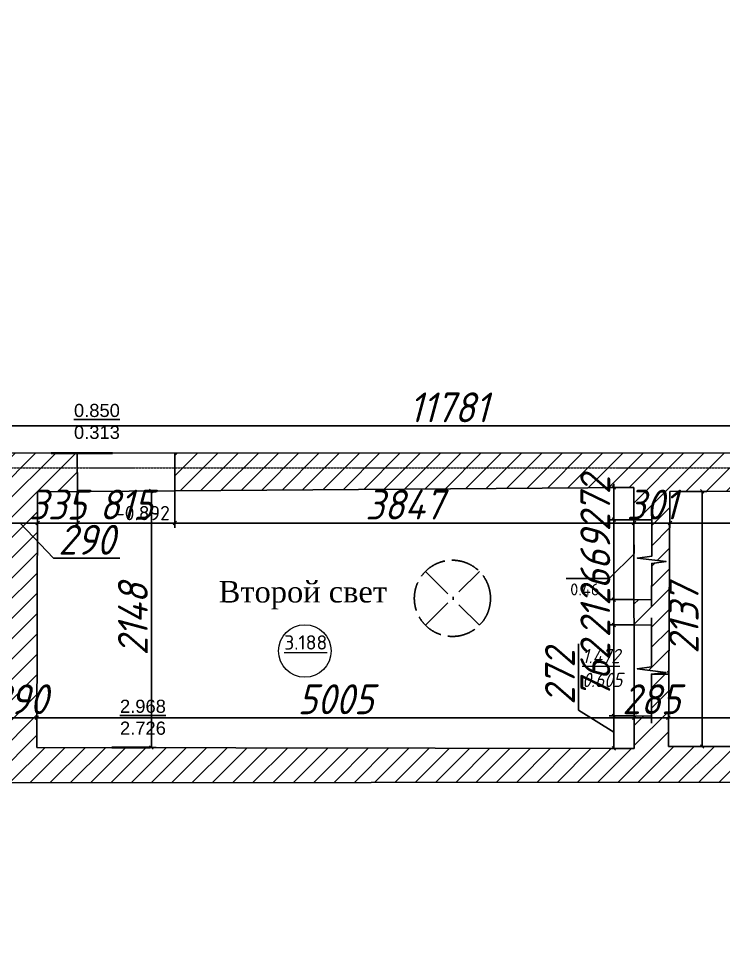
# Model space of a CAD drawing. Header units: millimetres. Extents: x 504091 to 2165846, y 135022 to 442887.
# Drawn here: x 587339 to 593247, y 281694 to 289402 of the extents above; entities that cross this region are included whole.
import ezdxf

# ---------------------------------------------------------------- set-up
doc = ezdxf.new("R2010")
doc.units = ezdxf.units.MM
for name, pattern in [('ACAD_ISO02W100', [15, 12, -3]), ('ACAD_ISO10W100', [18, 12, -3, 0, -3]), ('ADSK_Линия сетки', [25, 20, -2.5, 0, -2.5]), ('осеваяX2', [4, 2.5, -0.5, 0.5, -0.5])]:
    doc.linetypes.add(name, pattern=pattern)
doc.layers.get('Defpoints').update_dxf_attribs({"color": 255})
for name, color, linetype in [('Вентиляция', 150, 'Continuous'), ('Контур', 7, 'Continuous'), ('Отметки коммуникаций', 7, 'Continuous'), ('Штриховка', 252, 'Continuous')]:
    doc.layers.add(name, color=color, linetype=linetype)
for name, color, linetype, lineweight in [('Оси', 165, 'осеваяX2', 13), ('отметки', 7, 'Continuous', 20), ('размеры', 7, 'Continuous', 9)]:
    doc.layers.add(name, color=color, linetype=linetype, lineweight=lineweight)
doc.styles.add('DIST', font='TXT.shx', dxfattribs={"width": 0.8})
doc.styles.add('ISOCPEUR', font='isocpeur.ttf', dxfattribs={"width": 0.9, "oblique": 15, "height": 250})
doc.styles.add('rus', font='rusw2.shx', dxfattribs={"height": 0.06})
doc.styles.get("Standard").update_dxf_attribs({"font": 'arial.ttf'})
doc.dimstyles.new('GENPLAN 1000', dxfattribs={"dimscale": 10, "dimtxt": 13, "dimasz": 3, "dimexe": 4, "dimexo": 0, "dimgap": 3, "dimtad": 1, "dimdec": 0, "dimzin": 0, "dimtxsty": 'ISOCPEUR', "dimblk1": 'OBLIQUE', "dimblk2": 'OBLIQUE', "dimsah": 1, "dimcen": -1, "dimaunit": 1, "dimadec": 3, "dimazin": 0, "dimtfac": 0.75, "dimtdec": 0, "dimtix": 1, "dimtmove": 1, "dimatfit": 3, "dimfxl": 0, "dimtvp": 0.6, "dimarcsym": 0})
doc.dimstyles.new('STANDARD$7', dxfattribs={"dimscale": 35, "dimtxt": 1.8, "dimasz": 1.75, "dimexe": 0, "dimexo": 3, "dimgap": 0.8, "dimtad": 0, "dimdec": 0, "dimrnd": 5, "dimzin": 12, "dimtxsty": 'DIST', "dimblk1": 'OBLIQUE', "dimblk2": 'OBLIQUE', "dimsah": 1, "dimcen": 2.5, "dimaunit": 1, "dimadec": 3, "dimazin": 0, "dimtfac": 1, "dimtdec": 0, "dimtmove": 2, "dimatfit": 3, "dimldrblk": 'OBLIQUE', "dimfxl": 0, "dimtvp": 1.1, "dimarcsym": 0})

# ---------------------------------------------------------------- blocks, each defined once
blk = doc.blocks.new('_Oblique')
at = {"color": 0, "linetype": 'ByBlock', "lineweight": -2}
blk.add_line((-0.5, -0.5), (0.5, 0.5), dxfattribs=at)
blk = doc.blocks.new('*D52')
at = {"layer": 'Defpoints', "color": 0, "lineweight": 20, "ltscale": 0.03, "transparency": 16777216}
for p in [(596834, 285988.9), (585052.8, 285760.1), (596834, 285764.3)]:
    blk.add_point(p, dxfattribs=at)
at = {"layer": 'размеры', "color": 0, "lineweight": -2, "ltscale": 0.03, "transparency": 16777216}
for p, q in [((585052.8, 285760.1), (585052.8, 286028.9)), ((585052.8, 285988.9), (596834, 285988.9)), ((596834, 285764.3), (596834, 286028.9))]:
    blk.add_line(p, q, dxfattribs=at)
at = {"layer": 'размеры', "color": 0, "lineweight": -2, "ltscale": 0.03, "transparency": 16777216, "xscale": 30, "yscale": 30, "zscale": 30, "rotation": 180}
blk.add_blockref('_Oblique', (585052.8, 285988.9), dxfattribs=at)
at = {"layer": 'размеры', "color": 0, "lineweight": -2, "ltscale": 0.03, "transparency": 16777216, "xscale": 30, "yscale": 30, "zscale": 30}
blk.add_blockref('_Oblique', (596834, 285988.9), dxfattribs=at)
at = {"layer": 'размеры', "color": 0, "ltscale": 0.03, "transparency": 16777216, "insert": (590943.4, 286143.9), "char_height": 250, "attachment_point": 5, "style": 'ISOCPEUR'}
blk.add_mtext('11781', dxfattribs=at)
blk = doc.blocks.new('*D109')
at = {"layer": 'Defpoints', "color": 0, "lineweight": 20, "ltscale": 0.03, "transparency": 16777216}
for p in [(592796.9, 285439.8), (594674.2, 285444), (592796.9, 285174.6)]:
    blk.add_point(p, dxfattribs=at)
at = {"layer": 'размеры', "color": 0, "lineweight": -2, "ltscale": 0.03, "transparency": 16777216}
for p, q in [((592796.9, 285439.8), (592796.9, 285134.6)), ((594674.2, 285444), (594674.2, 285134.6)), ((594674.2, 285174.6), (592796.9, 285174.6))]:
    blk.add_line(p, q, dxfattribs=at)
at = {"layer": 'размеры', "color": 0, "lineweight": -2, "ltscale": 0.03, "transparency": 16777216, "xscale": 30, "yscale": 30, "zscale": 30, "rotation": 180}
blk.add_blockref('_Oblique', (592796.9, 285174.6), dxfattribs=at)
at = {"layer": 'размеры', "color": 0, "lineweight": -2, "ltscale": 0.03, "transparency": 16777216, "xscale": 30, "yscale": 30, "zscale": 30}
blk.add_blockref('_Oblique', (594674.2, 285174.6), dxfattribs=at)
at = {"layer": 'размеры', "color": 0, "ltscale": 0.03, "transparency": 16777216, "insert": (593735.6, 285329.6), "char_height": 250, "attachment_point": 5, "style": 'ISOCPEUR'}
blk.add_mtext('1877', dxfattribs=at)
blk = doc.blocks.new('*D110')
at = {"layer": 'Defpoints', "color": 0, "lineweight": 20, "ltscale": 0.03, "transparency": 16777216}
for p in [(592496.2, 285473.8), (592796.9, 285439.8), (592496.2, 285174.6)]:
    blk.add_point(p, dxfattribs=at)
at = {"layer": 'размеры', "color": 0, "lineweight": -2, "ltscale": 0.03, "transparency": 16777216}
for p, q in [((592496.2, 285473.8), (592496.2, 285134.6)), ((592796.9, 285439.8), (592796.9, 285134.6)), ((592496.2, 285174.6), (592466.2, 285174.6)), ((592796.9, 285174.6), (592496.2, 285174.6)), ((592796.9, 285174.6), (592826.9, 285174.6))]:
    blk.add_line(p, q, dxfattribs=at)
at = {"layer": 'размеры', "color": 0, "lineweight": -2, "ltscale": 0.03, "transparency": 16777216, "xscale": 30, "yscale": 30, "zscale": 30}
blk.add_blockref('_Oblique', (592496.2, 285174.6), dxfattribs=at)
at = {"layer": 'размеры', "color": 0, "lineweight": -2, "ltscale": 0.03, "transparency": 16777216, "xscale": 30, "yscale": 30, "zscale": 30, "rotation": 180}
blk.add_blockref('_Oblique', (592796.9, 285174.6), dxfattribs=at)
at = {"layer": 'размеры', "color": 0, "ltscale": 0.03, "transparency": 16777216, "insert": (592646.6, 285329.6), "char_height": 250, "attachment_point": 5, "style": 'ISOCPEUR'}
blk.add_mtext('301', dxfattribs=at)
blk = doc.blocks.new('*D111')
at = {"layer": 'Defpoints', "color": 0, "lineweight": 20, "ltscale": 0.03, "transparency": 16777216}
for p in [(592496.2, 285473.8), (588649.5, 285444.2), (588649.5, 285174.6)]:
    blk.add_point(p, dxfattribs=at)
at = {"layer": 'размеры', "color": 0, "lineweight": -2, "ltscale": 0.03, "transparency": 16777216}
for p, q in [((592496.2, 285473.8), (592496.2, 285134.6)), ((588649.5, 285444.2), (588649.5, 285134.6)), ((592496.2, 285174.6), (588649.5, 285174.6))]:
    blk.add_line(p, q, dxfattribs=at)
at = {"layer": 'размеры', "color": 0, "lineweight": -2, "ltscale": 0.03, "transparency": 16777216, "xscale": 30, "yscale": 30, "zscale": 30, "rotation": 180}
blk.add_blockref('_Oblique', (588649.5, 285174.6), dxfattribs=at)
at = {"layer": 'размеры', "color": 0, "lineweight": -2, "ltscale": 0.03, "transparency": 16777216, "xscale": 30, "yscale": 30, "zscale": 30}
blk.add_blockref('_Oblique', (592496.2, 285174.6), dxfattribs=at)
at = {"layer": 'размеры', "color": 0, "ltscale": 0.03, "transparency": 16777216, "insert": (590572.9, 285329.6), "char_height": 250, "attachment_point": 5, "style": 'ISOCPEUR'}
blk.add_mtext('3847', dxfattribs=at)
blk = doc.blocks.new('*D112')
at = {"layer": 'Defpoints', "color": 0, "lineweight": 20, "ltscale": 0.03, "transparency": 16777216}
for p in [(587835, 285438), (588649.5, 285444.2), (587835, 285174.6)]:
    blk.add_point(p, dxfattribs=at)
at = {"layer": 'размеры', "color": 0, "lineweight": -2, "ltscale": 0.03, "transparency": 16777216}
for p, q in [((587835, 285438), (587835, 285134.6)), ((588649.5, 285444.2), (588649.5, 285134.6)), ((588649.5, 285174.6), (587835, 285174.6))]:
    blk.add_line(p, q, dxfattribs=at)
at = {"layer": 'размеры', "color": 0, "lineweight": -2, "ltscale": 0.03, "transparency": 16777216, "xscale": 30, "yscale": 30, "zscale": 30, "rotation": 180}
blk.add_blockref('_Oblique', (587835, 285174.6), dxfattribs=at)
at = {"layer": 'размеры', "color": 0, "lineweight": -2, "ltscale": 0.03, "transparency": 16777216, "xscale": 30, "yscale": 30, "zscale": 30}
blk.add_blockref('_Oblique', (588649.5, 285174.6), dxfattribs=at)
at = {"layer": 'размеры', "color": 0, "ltscale": 0.03, "transparency": 16777216, "insert": (588242.2, 285329.6), "char_height": 250, "attachment_point": 5, "style": 'ISOCPEUR'}
blk.add_mtext('815', dxfattribs=at)
blk = doc.blocks.new('*D113')
at = {"layer": 'Defpoints', "color": 0, "lineweight": 20, "ltscale": 0.03, "transparency": 16777216}
for p in [(587500, 285435.4), (587835, 285438), (587500, 285174.6)]:
    blk.add_point(p, dxfattribs=at)
at = {"layer": 'размеры', "color": 0, "lineweight": -2, "ltscale": 0.03, "transparency": 16777216}
for p, q in [((587500, 285435.4), (587500, 285134.6)), ((587835, 285438), (587835, 285134.6)), ((587500, 285174.6), (587470, 285174.6)), ((587835, 285174.6), (587500, 285174.6)), ((587835, 285174.6), (587865, 285174.6))]:
    blk.add_line(p, q, dxfattribs=at)
at = {"layer": 'размеры', "color": 0, "lineweight": -2, "ltscale": 0.03, "transparency": 16777216, "xscale": 30, "yscale": 30, "zscale": 30}
blk.add_blockref('_Oblique', (587500, 285174.6), dxfattribs=at)
at = {"layer": 'размеры', "color": 0, "lineweight": -2, "ltscale": 0.03, "transparency": 16777216, "xscale": 30, "yscale": 30, "zscale": 30, "rotation": 180}
blk.add_blockref('_Oblique', (587835, 285174.6), dxfattribs=at)
at = {"layer": 'размеры', "color": 0, "ltscale": 0.03, "transparency": 16777216, "insert": (587667.5, 285329.6), "char_height": 250, "attachment_point": 5, "style": 'ISOCPEUR'}
blk.add_mtext('335', dxfattribs=at)
blk = doc.blocks.new('*D114')
at = {"layer": 'Defpoints', "color": 0, "lineweight": 20, "ltscale": 0.03, "transparency": 16777216}
for p in [(587209.9, 285439.5), (587500, 285435.4), (587209.9, 285174.6)]:
    blk.add_point(p, dxfattribs=at)
at = {"layer": 'размеры', "color": 0, "lineweight": -2, "ltscale": 0.03, "transparency": 16777216}
for p, q in [((587209.9, 285439.5), (587209.9, 285134.6)), ((587500, 285435.4), (587500, 285134.6)), ((587500, 285174.6), (587209.9, 285174.6)), ((587355, 285174.6), (587633.2, 284880)), ((587633.2, 284880), (588187.7, 284880))]:
    blk.add_line(p, q, dxfattribs=at)
at = {"layer": 'размеры', "color": 0, "lineweight": -2, "ltscale": 0.03, "transparency": 16777216, "xscale": 30, "yscale": 30, "zscale": 30, "rotation": 180}
blk.add_blockref('_Oblique', (587209.9, 285174.6), dxfattribs=at)
at = {"layer": 'размеры', "color": 0, "lineweight": -2, "ltscale": 0.03, "transparency": 16777216, "xscale": 30, "yscale": 30, "zscale": 30}
blk.add_blockref('_Oblique', (587500, 285174.6), dxfattribs=at)
at = {"layer": 'размеры', "color": 0, "ltscale": 0.03, "transparency": 16777216, "insert": (587910.5, 285035), "char_height": 250, "attachment_point": 5, "style": 'ISOCPEUR'}
blk.add_mtext('290', dxfattribs=at)
blk = doc.blocks.new('*D132')
at = {"layer": 'Defpoints', "color": 0, "lineweight": 20, "ltscale": 0.03, "transparency": 16777216}
for p in [(587493.9, 283543.7), (587203.8, 283297.1), (587493.9, 283296)]:
    blk.add_point(p, dxfattribs=at)
at = {"layer": 'размеры', "color": 0, "lineweight": -2, "ltscale": 0.03, "transparency": 16777216}
for p, q in [((587203.8, 283543.7), (587173.8, 283543.7)), ((587203.8, 283297.1), (587203.8, 283583.7)), ((587203.8, 283543.7), (587493.9, 283543.7)), ((587493.9, 283296), (587493.9, 283583.7)), ((587493.9, 283543.7), (587523.9, 283543.7))]:
    blk.add_line(p, q, dxfattribs=at)
at = {"layer": 'размеры', "color": 0, "lineweight": -2, "ltscale": 0.03, "transparency": 16777216, "xscale": 30, "yscale": 30, "zscale": 30}
blk.add_blockref('_Oblique', (587203.8, 283543.7), dxfattribs=at)
at = {"layer": 'размеры', "color": 0, "lineweight": -2, "ltscale": 0.03, "transparency": 16777216, "xscale": 30, "yscale": 30, "zscale": 30, "rotation": 180}
blk.add_blockref('_Oblique', (587493.9, 283543.7), dxfattribs=at)
at = {"layer": 'размеры', "color": 0, "ltscale": 0.03, "transparency": 16777216, "insert": (587348.8, 283698.7), "char_height": 250, "attachment_point": 5, "style": 'ISOCPEUR'}
blk.add_mtext('290', dxfattribs=at)
blk = doc.blocks.new('*D133')
at = {"layer": 'Defpoints', "color": 0, "lineweight": 20, "ltscale": 0.03, "transparency": 16777216}
for p in [(592498.6, 283543.7), (587493.9, 283296), (592498.6, 283287.3)]:
    blk.add_point(p, dxfattribs=at)
at = {"layer": 'размеры', "color": 0, "lineweight": -2, "ltscale": 0.03, "transparency": 16777216}
for p, q in [((587493.9, 283296), (587493.9, 283583.7)), ((587493.9, 283543.7), (592498.6, 283543.7)), ((592498.6, 283287.3), (592498.6, 283583.7))]:
    blk.add_line(p, q, dxfattribs=at)
at = {"layer": 'размеры', "color": 0, "lineweight": -2, "ltscale": 0.03, "transparency": 16777216, "xscale": 30, "yscale": 30, "zscale": 30, "rotation": 180}
blk.add_blockref('_Oblique', (587493.9, 283543.7), dxfattribs=at)
at = {"layer": 'размеры', "color": 0, "lineweight": -2, "ltscale": 0.03, "transparency": 16777216, "xscale": 30, "yscale": 30, "zscale": 30}
blk.add_blockref('_Oblique', (592498.6, 283543.7), dxfattribs=at)
at = {"layer": 'размеры', "color": 0, "ltscale": 0.03, "transparency": 16777216, "insert": (589996.2, 283698.7), "char_height": 250, "attachment_point": 5, "style": 'ISOCPEUR'}
blk.add_mtext('5005', dxfattribs=at)
blk = doc.blocks.new('*D134')
at = {"layer": 'Defpoints', "color": 0, "lineweight": 20, "ltscale": 0.03, "transparency": 16777216}
for p in [(592784, 283543.7), (592784, 283303), (592498.6, 283287.3)]:
    blk.add_point(p, dxfattribs=at)
at = {"layer": 'размеры', "color": 0, "lineweight": -2, "ltscale": 0.03, "transparency": 16777216}
for p, q in [((592498.6, 283543.7), (592468.6, 283543.7)), ((592498.6, 283287.3), (592498.6, 283583.7)), ((592498.6, 283543.7), (592784, 283543.7)), ((592784, 283303), (592784, 283583.7)), ((592784, 283543.7), (592814, 283543.7))]:
    blk.add_line(p, q, dxfattribs=at)
at = {"layer": 'размеры', "color": 0, "lineweight": -2, "ltscale": 0.03, "transparency": 16777216, "xscale": 30, "yscale": 30, "zscale": 30}
blk.add_blockref('_Oblique', (592498.6, 283543.7), dxfattribs=at)
at = {"layer": 'размеры', "color": 0, "lineweight": -2, "ltscale": 0.03, "transparency": 16777216, "xscale": 30, "yscale": 30, "zscale": 30, "rotation": 180}
blk.add_blockref('_Oblique', (592784, 283543.7), dxfattribs=at)
at = {"layer": 'размеры', "color": 0, "ltscale": 0.03, "transparency": 16777216, "insert": (592641.3, 283698.7), "char_height": 250, "attachment_point": 5, "style": 'ISOCPEUR'}
blk.add_mtext('285', dxfattribs=at)
blk = doc.blocks.new('*D135')
at = {"layer": 'Defpoints', "color": 0, "lineweight": 20, "ltscale": 0.03, "transparency": 16777216}
for p in [(595814.5, 283874.1), (595814.5, 283543.7), (592784, 283303)]:
    blk.add_point(p, dxfattribs=at)
at = {"layer": 'размеры', "color": 0, "lineweight": -2, "ltscale": 0.03, "transparency": 16777216}
for p, q in [((595814.5, 283874.1), (595814.5, 283503.7)), ((592784, 283303), (592784, 283583.7)), ((592784, 283543.7), (595814.5, 283543.7))]:
    blk.add_line(p, q, dxfattribs=at)
at = {"layer": 'размеры', "color": 0, "lineweight": -2, "ltscale": 0.03, "transparency": 16777216, "xscale": 30, "yscale": 30, "zscale": 30, "rotation": 180}
blk.add_blockref('_Oblique', (592784, 283543.7), dxfattribs=at)
at = {"layer": 'размеры', "color": 0, "lineweight": -2, "ltscale": 0.03, "transparency": 16777216, "xscale": 30, "yscale": 30, "zscale": 30}
blk.add_blockref('_Oblique', (595814.5, 283543.7), dxfattribs=at)
at = {"layer": 'размеры', "color": 0, "ltscale": 0.03, "transparency": 16777216, "insert": (594299.2, 283698.7), "char_height": 250, "attachment_point": 5, "style": 'ISOCPEUR'}
blk.add_mtext('3031', dxfattribs=at)
blk = doc.blocks.new('*D282')
at = {"layer": 'Defpoints', "color": 0, "lineweight": 20, "ltscale": 0.03, "transparency": 16777216}
for p in [(588408.4, 285442.4), (588404.7, 283294.4), (588453.4, 283294.4)]:
    blk.add_point(p, dxfattribs=at)
at = {"layer": 'размеры', "color": 0, "lineweight": -2, "ltscale": 0.03, "transparency": 16777216}
for p, q in [((588408.4, 285442.4), (588493.4, 285442.4)), ((588453.4, 285442.4), (588453.4, 283294.4)), ((588404.7, 283294.4), (588493.4, 283294.4))]:
    blk.add_line(p, q, dxfattribs=at)
at = {"layer": 'размеры', "color": 0, "lineweight": -2, "ltscale": 0.03, "transparency": 16777216, "xscale": 30, "yscale": 30, "zscale": 30}
for p, rotation in [((588453.4, 285442.4), 90), ((588453.4, 283294.4), 270)]:
    blk.add_blockref('_Oblique', p, dxfattribs=dict(at, rotation=rotation))
at = {"layer": 'размеры', "color": 0, "ltscale": 0.03, "transparency": 16777216, "insert": (588298.4, 284368.4), "char_height": 250, "attachment_point": 5, "rotation": 90, "style": 'ISOCPEUR'}
blk.add_mtext('2148', dxfattribs=at)
blk = doc.blocks.new('*D283')
at = {"layer": 'Defpoints', "color": 0, "lineweight": 20, "ltscale": 0.03, "transparency": 16777216}
for p in [(592496.2, 285473.8), (592327.2, 285202.2), (592496.5, 285202.2)]:
    blk.add_point(p, dxfattribs=at)
at = {"layer": 'размеры', "color": 0, "lineweight": -2, "ltscale": 0.03, "transparency": 16777216}
for p, q in [((592496.2, 285473.8), (592287.2, 285473.8)), ((592327.2, 285473.8), (592327.2, 285503.8)), ((592327.2, 285473.8), (592327.2, 285202.2)), ((592496.5, 285202.2), (592287.2, 285202.2)), ((592327.2, 285202.2), (592327.2, 285172.2))]:
    blk.add_line(p, q, dxfattribs=at)
at = {"layer": 'размеры', "color": 0, "lineweight": -2, "ltscale": 0.03, "transparency": 16777216, "xscale": 30, "yscale": 30, "zscale": 30}
for p, rotation in [((592327.2, 285473.8), 270), ((592327.2, 285202.2), 90)]:
    blk.add_blockref('_Oblique', p, dxfattribs=dict(at, rotation=rotation))
at = {"layer": 'размеры', "color": 0, "ltscale": 0.03, "transparency": 16777216, "insert": (592172.2, 285338), "char_height": 250, "attachment_point": 5, "rotation": 90, "style": 'ISOCPEUR'}
blk.add_mtext('272', dxfattribs=at)
blk = doc.blocks.new('*D284')
at = {"layer": 'Defpoints', "color": 0, "lineweight": 20, "ltscale": 0.03, "transparency": 16777216}
for p in [(592496.5, 285202.2), (592327.2, 284533.2), (592497.3, 284533.2)]:
    blk.add_point(p, dxfattribs=at)
at = {"layer": 'размеры', "color": 0, "lineweight": -2, "ltscale": 0.03, "transparency": 16777216}
for p, q in [((592496.5, 285202.2), (592287.2, 285202.2)), ((592327.2, 285202.2), (592327.2, 284533.2)), ((592497.3, 284533.2), (592287.2, 284533.2))]:
    blk.add_line(p, q, dxfattribs=at)
at = {"layer": 'размеры', "color": 0, "lineweight": -2, "ltscale": 0.03, "transparency": 16777216, "xscale": 30, "yscale": 30, "zscale": 30}
for p, rotation in [((592327.2, 285202.2), 90), ((592327.2, 284533.2), 270)]:
    blk.add_blockref('_Oblique', p, dxfattribs=dict(at, rotation=rotation))
at = {"layer": 'размеры', "color": 0, "ltscale": 0.03, "transparency": 16777216, "insert": (592172.2, 284867.7), "char_height": 250, "attachment_point": 5, "rotation": 90, "style": 'ISOCPEUR'}
blk.add_mtext('669', dxfattribs=at)
blk = doc.blocks.new('*D285')
at = {"layer": 'Defpoints', "color": 0, "lineweight": 20, "ltscale": 0.03, "transparency": 16777216}
for p in [(592497.3, 284533.2), (592327.2, 284321.2), (592497.5, 284321.2)]:
    blk.add_point(p, dxfattribs=at)
at = {"layer": 'размеры', "color": 0, "lineweight": -2, "ltscale": 0.03, "transparency": 16777216}
for p, q in [((592497.3, 284533.2), (592287.2, 284533.2)), ((592327.2, 284533.2), (592327.2, 284563.2)), ((592327.2, 284533.2), (592327.2, 284321.2)), ((592497.5, 284321.2), (592287.2, 284321.2)), ((592327.2, 284321.2), (592327.2, 284291.2))]:
    blk.add_line(p, q, dxfattribs=at)
at = {"layer": 'размеры', "color": 0, "lineweight": -2, "ltscale": 0.03, "transparency": 16777216, "xscale": 30, "yscale": 30, "zscale": 30}
for p, rotation in [((592327.2, 284533.2), 270), ((592327.2, 284321.2), 90)]:
    blk.add_blockref('_Oblique', p, dxfattribs=dict(at, rotation=rotation))
at = {"layer": 'размеры', "color": 0, "ltscale": 0.03, "transparency": 16777216, "insert": (592172.2, 284427.2), "char_height": 250, "attachment_point": 5, "rotation": 90, "style": 'ISOCPEUR'}
blk.add_mtext('212', dxfattribs=at)
blk = doc.blocks.new('*D286')
at = {"layer": 'Defpoints', "color": 0, "lineweight": 20, "ltscale": 0.03, "transparency": 16777216}
for p in [(592497.5, 284321.2), (592327.2, 283559.2), (592498.3, 283559.2)]:
    blk.add_point(p, dxfattribs=at)
at = {"layer": 'размеры', "color": 0, "lineweight": -2, "ltscale": 0.03, "transparency": 16777216}
for p, q in [((592497.5, 284321.2), (592287.2, 284321.2)), ((592327.2, 284321.2), (592327.2, 283559.2)), ((592498.3, 283559.2), (592287.2, 283559.2))]:
    blk.add_line(p, q, dxfattribs=at)
at = {"layer": 'размеры', "color": 0, "lineweight": -2, "ltscale": 0.03, "transparency": 16777216, "xscale": 30, "yscale": 30, "zscale": 30}
for p, rotation in [((592327.2, 284321.2), 90), ((592327.2, 283559.2), 270)]:
    blk.add_blockref('_Oblique', p, dxfattribs=dict(at, rotation=rotation))
at = {"layer": 'размеры', "color": 0, "ltscale": 0.03, "transparency": 16777216, "insert": (592172.2, 283940.2), "char_height": 250, "attachment_point": 5, "rotation": 90, "style": 'ISOCPEUR'}
blk.add_mtext('762', dxfattribs=at)
blk = doc.blocks.new('*D287')
at = {"layer": 'Defpoints', "color": 0, "lineweight": 20, "ltscale": 0.03, "transparency": 16777216}
for p in [(592498.3, 283559.2), (592327.2, 283287.3), (592498.6, 283287.3)]:
    blk.add_point(p, dxfattribs=at)
at = {"layer": 'размеры', "color": 0, "lineweight": -2, "ltscale": 0.03, "transparency": 16777216}
for p, q in [((592030.9, 283608), (592030.9, 284162.5)), ((592327.2, 283423.2), (592030.9, 283608)), ((592498.3, 283559.2), (592287.2, 283559.2)), ((592327.2, 283559.2), (592327.2, 283287.3)), ((592498.6, 283287.3), (592287.2, 283287.3))]:
    blk.add_line(p, q, dxfattribs=at)
at = {"layer": 'размеры', "color": 0, "lineweight": -2, "ltscale": 0.03, "transparency": 16777216, "xscale": 30, "yscale": 30, "zscale": 30}
for p, rotation in [((592327.2, 283559.2), 90), ((592327.2, 283287.3), 270)]:
    blk.add_blockref('_Oblique', p, dxfattribs=dict(at, rotation=rotation))
at = {"layer": 'размеры', "color": 0, "ltscale": 0.03, "transparency": 16777216, "insert": (591875.9, 283885.3), "char_height": 250, "attachment_point": 5, "rotation": 90, "style": 'ISOCPEUR'}
blk.add_mtext('272', dxfattribs=at)
blk = doc.blocks.new('*D301')
at = {"layer": 'Defpoints', "color": 0, "lineweight": 20, "ltscale": 0.03, "transparency": 16777216}
for p in [(592888.8, 285440), (592890, 283303.1), (593067.5, 283303.1)]:
    blk.add_point(p, dxfattribs=at)
at = {"layer": 'размеры', "color": 0, "lineweight": -2, "ltscale": 0.03, "transparency": 16777216}
for p, q in [((592888.8, 285440), (593107.5, 285440)), ((593067.5, 285440), (593067.5, 283303.1)), ((592890, 283303.1), (593107.5, 283303.1))]:
    blk.add_line(p, q, dxfattribs=at)
at = {"layer": 'размеры', "color": 0, "lineweight": -2, "ltscale": 0.03, "transparency": 16777216, "xscale": 30, "yscale": 30, "zscale": 30}
for p, rotation in [((593067.5, 285440), 90), ((593067.5, 283303.1), 270)]:
    blk.add_blockref('_Oblique', p, dxfattribs=dict(at, rotation=rotation))
at = {"layer": 'размеры', "color": 0, "ltscale": 0.03, "transparency": 16777216, "insert": (592912.5, 284371.5), "char_height": 250, "attachment_point": 5, "rotation": 90, "style": 'ISOCPEUR'}
blk.add_mtext('2137', dxfattribs=at)
blk = doc.blocks.new('оси')
at = {"layer": 'Оси', "linetype": 'ADSK_Линия сетки'}
blk.add_line((-3614.3, 22400), (62615.4, 22400), dxfattribs=at)

msp = doc.modelspace()

# ---------------------------------------------------------------- hatches: boundary and pattern name
at = {"layer": 'Штриховка', "ltscale": 0.03}
h = msp.add_hatch(dxfattribs=at)
h.set_pattern_fill('_USER', color=256, scale=120, angle=45, pattern_type=0)
h.set_pattern_definition([(45, (592694.78, 283676.1), (-84.8528, 84.8528), [])])
h.paths.add_polyline_path([(592787.6397, 283908.4079), (592642.794, 283909.2875), (592641.9206, 283558.2902), (592498.333, 283559.1622), (592498.614, 283302.7289), (592783.9634, 283303.0416)], flags=17)
h.paths.add_polyline_path([(620824.0138, 307295.056), (620674.0436, 307298.0489), (620662.5105, 306720.1371), (620812.4807, 306717.1443)], flags=17)
h.paths.add_polyline_path([(612646.7372, 308113.2191), (613525.8437, 308114.325), (613525.3023, 308544.6449), (613524.7319, 308998.0477), (611882.1579, 308997.7993), (611928.1288, 300770.1047), (611834.3621, 300768.1833), (611834.5178, 300563.5691), (612653.8652, 300585.01), (612651.1533, 301696.5656), (613770.6406, 301692.1388), (613774.5255, 302287.2422), (612654.0573, 302294.5567)])
h.paths.add_polyline_path([(605972.9186, 285704.39), (606234.5105, 285707.1371), (606232.7661, 285873.2484), (606229.8208, 286153.7083), (604567.8886, 286157.8516), (604641.4795, 280866.0745), (605459.014, 280786.8716), (605458.3044, 280952.1559), (606406.8458, 280955.1563), (606406.3328, 281117.3214), (605462.649, 281114.3364), (605450.3713, 285264.1905), (605977.4834, 285269.7261)], flags=17)
h.paths.add_polyline_path([(597882.2773, 283842.1373), (596845.3536, 283831.7551), (596845.6578, 283305.2406), (592783.9634, 283303.0416), (592498.614, 283302.7289), (592498.6309, 283287.2885), (587493.8511, 283295.9883), (587493.852, 283296.3061), (587203.8114, 283297.1371), (585035.5866, 283297.1371), (585035.2985, 283831.0864), (584069.2067, 283821.6414), (584078.0162, 282872.2637), (582665.5907, 282870.8938), (582684.5739, 284233.46), (579987.4423, 284263.0447), (579986.9313, 284113.0412), (582532.4926, 284085.1192), (582513.4844, 282720.7462), (584079.4081, 282722.265), (584082.6558, 282372.268), (584519.3706, 282372.6916), (584539.5257, 282212.7111), (584579.2153, 282532.7497), (584599.3705, 282372.7692), (585036.0853, 282373.1928), (585035.7476, 282998.8465), (596845.8311, 283005.2407), (596846.1574, 282440.4025), (597333.2845, 282446.2363), (597355.1991, 282286.4873), (597391.3642, 282606.9434), (597413.2788, 282447.1943), (597900.4059, 282453.0282), (597896.4911, 282753.0028), (598972.4675, 282765.8888), (598985.9362, 284149.1172), (601323.1136, 284150.5432), (601322.7586, 284300.543), (598837.3887, 284299.0266), (598824.3907, 282964.1297), (597893.8812, 282952.9859)])
h.paths.add_polyline_path([(594673.4558, 285763.5232), (588649.4184, 285761.3606), (588649.5323, 285444.2494), (592496.2347, 285473.8256), (592496.5324, 285202.1657), (592646.009, 285201.2579), (592645.2513, 284896.7628), (592525.2143, 284882.0614), (592765.1389, 284851.4643), (592645.102, 284836.7629), (592644.3443, 284532.2678), (592497.2656, 284533.161), (592497.4979, 284321.1733), (592643.8168, 284320.2847), (592642.9433, 283969.2874), (592522.9064, 283954.586), (592787.7151, 283920.8155), (592796.9395, 285439.7763), (594674.1739, 285443.9948)])
h.paths.add_polyline_path([(587832.4829, 285761.0673), (587613.5167, 285760.9887), (586809.515, 285760.7001), (586812.4264, 285435.8994), (587209.9499, 285439.4627), (587203.8114, 283297.1371), (587493.852, 283296.3061), (587499.9812, 285435.4108), (587834.967, 285437.9864)])
h.paths.add_polyline_path([(585054.9295, 287077.9351), (584849.0508, 287078.2721), (584849.4291, 287309.3534), (584713.5695, 287309.5758), (584713.6133, 287336.2873), (584420.0727, 287337.0316), (584419.6704, 287178.3664), (584271.0179, 287178.7433), (584268.3728, 286135.497), (576811.1233, 286148.718), (576807.4341, 285874.4917), (576647.1796, 285856.6458), (576966.6125, 285812.3449), (576806.358, 285794.499), (576802.6688, 285520.2727), (577102.696, 285520.2727), (577063.8513, 282632.8169), (579981.7845, 282602.0822), (579982.8064, 282902.0881), (577367.8715, 282929.6312), (577402.7231, 285520.2727), (584054.184, 285440.5887), (584056.3557, 285206.549), (585034.551, 285216.1124), (585034.441, 285419.9623), (585493.5032, 285424.0771), (585490.4901, 285760.2265), (585052.7721, 285760.0694)])
h.paths.add_polyline_path([(603411.7263, 286160.7341), (597616.8793, 286175.1812), (597612.1328, 287223.674), (597453.8968, 287222.9577), (597453.247, 287366.4968), (597171.3201, 287365.2205), (597171.3681, 287344.7782), (596998.5375, 287344.3722), (596998.9883, 287152.5189), (596830.692, 287152.1235), (596833.9528, 285764.2989), (596186.475, 285764.0664), (596187.1867, 285447.3948), (596844.4194, 285448.8718), (596844.598, 285139.7776), (597864.8028, 285181.115), (597861.3382, 285446.5954), (601955.1216, 285452.57), (603198.1506, 285444.7571), (603198.1506, 284174.0204), (603318.1506, 284159.0204), (603198.1506, 284144.0204), (603198.1506, 282874.5452), (601326.1434, 282870.1155), (601326.8533, 282570.1163), (603008.8948, 282574.0965), (603041.9257, 278038.3508), (604586.5105, 278032.7333), (604586.5105, 277503.9313), (608542.8616, 277543.7744), (615386.5943, 277611.0375), (615381.3272, 274221.1371), (615081.3268, 274221.1371), (615080.6285, 273771.6626), (615240.5972, 273751.4141), (615080.5663, 273731.6627), (615079.9301, 273322.1881), (622586.8826, 273306.2118), (622578.7968, 274954.2397), (622268.3862, 274955.6002), (621671.6891, 274958.2153), (621668.3079, 274186.7229), (620471.2491, 274191.594), (620479.9368, 279415.7692), (620209.5012, 279415.8508), (620209.4481, 279239.7183), (620322.3243, 279238.6209), (620324.6562, 275652.0752), (620003.4728, 275652.34), (620003.2667, 275402.3401), (620324.6562, 275402.0751), (620324.6562, 274221.1371), (619286.5105, 274221.1371), (619286.5105, 274498.1415), (619036.5105, 274498.1415), (619036.5105, 274221.1371), (615928.17, 274221.1371), (615931.9829, 278521.119), (615394.288, 278515.79), (615397.6223, 278179.3634), (612880.5105, 278159.2867), (612880.5105, 279805.1371), (612727.5105, 279805.1371), (612727.5105, 279742.1371), (612326.957, 279742.1371), (612281.522, 278154.5091), (608784.8283, 278148.7792), (608787.126, 279790.1371), (608647.5105, 279790.1371), (608647.5105, 279728.1371), (608241.8877, 279728.1371), (608258.4837, 277956.1398), (606764.3553, 277891.3613), (606760.7402, 278128.0418), (605470.5144, 278108.3349), (605463.1999, 279811.9383), (604656.1065, 279814.2744), (604671.7627, 278688.4669), (603466.0882, 278695.8637)])
h.paths.add_polyline_path([(597598.5625, 290221.3067), (597452.3581, 290220.6448), (597451.6134, 290385.1432), (597164.6156, 290383.844), (597164.3499, 290331.8181), (597007.2141, 290331.4489), (597007.5477, 290189.4779), (596823.5567, 290189.0456), (596825.7369, 289261.1165), (596994.0331, 289261.512), (596994.4655, 289077.4942), (597027.2964, 289077.5713), (597167.2961, 289077.9002), (597167.3836, 289040.6301), (597445.6625, 289041.8899), (597445.0236, 289183.0252), (597603.2595, 289183.7415)])
h.paths.add_polyline_path([(597584.7933, 293262.8729), (597420.3908, 293262.1287), (597419.7386, 293406.1868), (597157.1294, 293404.9979), (597157.1392, 293400.8176), (597016.9447, 293400.4883), (597017.4498, 293185.5176), (596816.5175, 293185.0455), (596818.4298, 292371.1205), (597002.4208, 292371.5528), (597002.9989, 292125.5072), (597160.1347, 292125.8764), (597160.2575, 292073.6214), (597443.9638, 292074.9057), (597443.3004, 292221.4681), (597589.5048, 292222.13)])
h.paths.add_polyline_path([(597570.8741, 296337.5765), (597416.4868, 296336.8776), (597415.8844, 296469.9341), (597132.2516, 296468.6501), (597132.3593, 296422.8111), (597002.6648, 296422.5064), (597002.9889, 296284.5612), (596809.2361, 296284.106), (596811.5551, 295297.1067), (597012.4875, 295297.5788), (597012.8212, 295155.5232), (597153.0157, 295155.8526), (597153.0677, 295133.7265), (597411.9128, 295134.8983), (597411.1467, 295304.1257), (597575.5492, 295304.87)])
h.paths.add_polyline_path([(597559.3105, 298891.9371), (597559.2597, 299345.2415), (597411.2263, 299345.2249), (597411.2084, 299504.6491), (597129.7049, 299504.6175), (597129.7016, 299473.1052), (596998.5081, 299473.1189), (596998.4909, 299308.1181), (596806.7043, 299308.1381), (596806.603, 298334.0786), (596998.1724, 298334.5287), (596998.546, 298175.5155), (597128.2406, 298175.8202), (597128.2702, 298163.1968), (597408.2133, 298164.4641), (597407.5314, 298315.0889), (597561.9188, 298315.7878)])
h.paths.add_polyline_path([(597558.9155, 302411.2416), (597408.3236, 302411.2247), (597408.3061, 302566.9479), (597135.4478, 302566.9173), (597135.4519, 302530.1045), (596989.4969, 302530.1045), (596989.4769, 302337.1182), (596807.0191, 302337.1372), (596806.9186, 301370.1385), (596998.7052, 301370.1185), (596998.6925, 301248.1214), (597129.8861, 301248.1078), (597129.8831, 301219.7076), (597411.0159, 301219.7392), (597410.9987, 301372.423), (597559.0321, 301372.4397)])
h.paths.add_polyline_path([(597558.5758, 305437.6423), (597403.3215, 305437.6249), (597403.3039, 305594.443), (597135.7704, 305594.413), (597135.7656, 305548.1037), (596995.7656, 305548.1182), (596807.3529, 305548.1378), (596807.2537, 304594.1451), (596989.7115, 304594.1261), (596989.6777, 304269.1211), (597135.6327, 304269.106), (597135.6293, 304236.4083), (597408.1187, 304236.4389), (597408.101, 304394.4275), (597558.6929, 304394.4444)])
h.paths.add_polyline_path([(597558.2005, 308780.5518), (586555.8561, 308762.9934), (586558.2503, 308031.6223), (596807.6127, 308047.6325), (596807.5348, 307298.1418), (596995.9475, 307298.1222), (597135.9475, 307298.1077), (597135.9438, 307262.109), (597403.1167, 307262.139), (597403.0988, 307421.9232), (597558.353, 307421.9406)])
h.paths.add_polyline_path([(585629.0396, 308761.5143), (584273.2474, 308759.3506), (584275.2255, 307413.7087), (584427.8758, 307413.9331), (584428.1401, 307234.1578), (584716.3544, 307234.5815), (584716.4407, 307287.2797), (584856.4409, 307287.2797), (585088.0125, 307286.9006), (585089.2279, 308029.3276), (585631.4338, 308030.1745)])
h.paths.add_polyline_path([(585085.1725, 305552.082), (584853.6009, 305552.4611), (584713.6011, 305552.6903), (584713.6528, 305584.3115), (584430.566, 305583.8953), (584430.774, 305442.3769), (584278.1237, 305442.1525), (584279.678, 304384.8251), (584448.661, 304385.0735), (584448.9283, 304203.2285), (584711.3926, 304203.6144), (584711.4941, 304265.6561), (584851.494, 304265.4269), (584907.331, 304265.3355), (584907.4146, 304316.4058), (585083.1492, 304316.1181)])
h.paths.add_polyline_path([(585079.6478, 302177.2384), (584903.9132, 302177.5261), (584904.5006, 302536.3533), (584848.6635, 302536.4447), (584708.6637, 302536.6738), (584708.7387, 302582.4471), (584451.3115, 302582.0686), (584451.5398, 302426.7357), (584282.5568, 302426.4873), (584284.147, 301344.7217), (584450.5256, 301344.9662), (584450.7416, 301197.9913), (584735.4229, 301198.4098), (584735.4672, 301225.5121), (584902.3543, 301225.2389), (584902.3742, 301237.4075), (585078.1087, 301237.1198)])
h.paths.add_polyline_path([(585074.5482, 299062.1322), (584898.8136, 299062.4199), (584899.5191, 299493.3876), (584872.6319, 299493.4316), (584732.6321, 299493.6608), (584732.6893, 299528.5589), (584453.1963, 299528.148), (584453.4129, 299380.8525), (584287.0343, 299380.608), (584288.6064, 298311.1557), (584442.0648, 298311.3813), (584442.309, 298145.2639), (584715.3293, 298145.6653), (584715.3685, 298169.6203), (584855.3683, 298169.3911), (585073.0862, 298169.0347)])
h.paths.add_polyline_path([(585069.385, 295908.1324), (584888.5877, 295908.4284), (584889.4635, 296443.4024), (584852.5429, 296443.4629), (584712.5431, 296443.6921), (584712.6013, 296479.2723), (584444.7586, 296478.8786), (584444.9945, 296318.4469), (584291.5361, 296318.2213), (584292.5105, 295655.3371), (584291.4998, 295256.7058), (584446.4641, 295256.3129), (584446.1107, 295116.9048), (584710.37, 295116.2348), (584710.3985, 295133.6776), (584871.1788, 295133.4144), (584871.3311, 295226.4518), (585068.2685, 295226.1294)])
h.paths.add_polyline_path([(585064.6965, 293044.1352), (584867.759, 293044.4576), (584868.3352, 293396.3797), (584847.5547, 293396.4137), (584707.5545, 293396.4137), (584707.5755, 293409.1993), (584441.7824, 293409.8732), (584441.3991, 293258.7001), (584286.4348, 293259.093), (584283.7891, 292215.6221), (584435.5496, 292215.2374), (584435.1575, 292060.5852), (584721.346, 292059.8596), (584721.3784, 292079.6465), (584861.3782, 292079.4173), (584895.2455, 292079.3619), (584895.4339, 292194.409), (585063.305, 292194.1342)])
h.paths.add_polyline_path([(585059.895, 290111.1234), (584892.0239, 290111.3982), (584892.4198, 290353.2814), (584858.5525, 290353.3368), (584718.5497, 290351.7131), (584430.8264, 290352.4426), (584430.4879, 290218.9197), (584278.7273, 290219.3045), (584276.0311, 289155.9209), (584424.6836, 289155.544), (584424.3315, 289016.6751), (584716.3629, 289015.9347), (584716.4067, 289042.6825), (584852.2662, 289042.46), (584852.4725, 289168.4597), (585058.3513, 289168.1227)])
h.paths.add_polyline_path([(613258.7804, 285980.7369), (614240.5105, 285972.1371), (614240.5105, 285889.3999), (614953.1709, 285883.1572), (614947.9607, 285288.367), (615366.8523, 285284.6975), (615364.293, 280974.781), (614592.5685, 280975.6486), (614592.7779, 280830.3663), (615371.3376, 280831.4887), (615375.4439, 280417.1639), (615924.222, 280422.6028), (615921.1842, 280599.2771), (620038.3312, 280547.2671), (620043.3587, 280945.2469), (615906.799, 280996.8646), (615896.0775, 285281.1704), (619899.188, 285253.4754), (619884.9923, 286084.5706), (615771.7544, 286111.7451), (615778.1107, 288351.0881), (615215.841, 288352.6841), (615209.8724, 286108.1437), (612830.2896, 286126.7052), (612725.6024, 291009.0611), (612195.1495, 290997.6872), (611969.9486, 290992.8584), (611987.1273, 286139.3547), (607427.9046, 286150.7213), (607430.6865, 285885.8286), (607432.4309, 285719.7174), (607671.1199, 285722.2241), (607675.6846, 285287.5602), (608213.9211, 285293.2126), (608218.5936, 281123.0538), (607288.4632, 281120.1117), (607288.9761, 280957.9466), (608230.3418, 280960.9242), (608231.9695, 280787.1371), (608649.5105, 280787.1371), (608649.5105, 280725.1371), (608788.435, 280725.1371), (608788.619, 280856.6145), (610150.246, 280853.473), (610150.5623, 280990.5645), (608777.9144, 280993.7315), (608773.07, 285317.3683), (612363.7624, 285314.8721), (612341.6173, 280985.5093), (611044.8526, 280988.5012), (611044.5363, 280851.4097), (612358.6156, 280848.3778), (612356.6054, 280778.1371), (612728.5105, 280778.1371), (612728.5105, 280702.1371), (612883.3907, 280702.1371), (612883.7772, 280827.9026), (613698.4861, 280829.077), (613698.652, 280976.6536), (612874.9295, 280977.5796), (612900.1314, 285306.3055), (613252.8455, 285303.2158)])
h.paths.add_polyline_path([(619378.1011, 279416.1013), (615941.5105, 279417.1371), (615941.1437, 279438.474), (615385.2382, 279428.9154), (615389.1346, 279035.7676), (615932.4441, 279041.1523), (615932.657, 279281.2982), (619378.0503, 279247.8013)], flags=17)
h.paths.add_polyline_path([(622567.2025, 277317.3782), (622288.3862, 277318.6002), (621682.0454, 277321.2575), (621677.0921, 276191.0601), (622273.7893, 276188.445), (622572.7478, 276187.1348)], flags=17)
h.paths.add_polyline_path([(622539.5936, 282944.5622), (622645.9699, 282943.3033), (622634.4808, 283535.8146), (621693.8663, 283540.2778), (621691.1021, 280924.6857), (621176.5334, 280931.1067), (621171.5037, 280532.9523), (621696.092, 280526.3254), (621687.4485, 278554.1024), (622293.7893, 278551.445), (622561.1535, 278550.2732)])
h.paths.add_polyline_path([(622281.1737, 308999.3716), (614520.5116, 308998.1983), (614521.0806, 308545.8976), (614521.622, 308115.5777), (617024.9137, 308118.727), (617006.2446, 305775.7544), (617338.4354, 305777.01), (617337.6642, 305981.0685), (617207.883, 305980.578), (617224.922, 308118.9786), (620690.5135, 308123.3384), (620688.3399, 308014.4221), (620838.31, 308011.4293), (620840.5433, 308123.3384), (621546.2255, 308123.3384), (621546.2255, 305993.5915), (620798.0411, 305993.5915), (620801.8386, 306183.8777), (620651.8684, 306186.8706), (620648.0111, 305993.5805), (618259.2142, 305984.5517), (618259.9854, 305780.4931), (621546.2255, 305792.914), (621563.1667, 302236.3971), (614638.4263, 302281.6025), (614636.0819, 301688.7166), (615172.9294, 301686.5938), (615176.6742, 300336.8139), (615775.6246, 300338.4756), (615771.7769, 301681.1321), (621558.1932, 301633.9376), (621612.329, 293998.6273), (615793.6458, 294049.9988), (615778.1422, 299459.9557), (615179.1115, 299458.2938), (615183.0526, 298037.7679), (614504.8833, 298023.4633), (614508.2942, 297849.6722), (615193.104, 297863.1123), (615201.178, 293931.0769), (612664.4011, 293925.8679), (612653.951, 297813.2785), (613640.5077, 297832.6408), (613637.1218, 298005.1596), (612660.2097, 297984.5536), (612656.3053, 299584.893), (611835.2462, 299606.2655), (611838.1534, 295785.4557), (611952.9884, 295784.6421), (611966.0852, 292084.3856), (612171.754, 292088.7956), (612702.2069, 292100.1695), (612669.9396, 293605.0419), (615229.7733, 293591.9996), (615225.1885, 291867.8773), (615788.0886, 291866.2795), (615793.4001, 293737.5116), (621655.6923, 293681.5999), (621648.0716, 286072.9226), (620876.1638, 286078.0223), (620874.4827, 285823.5556), (621110.1082, 285812.7841), (621054.6821, 285245.4813), (621695.6637, 285241.0467), (621694.9556, 284571.0477), (622615.2275, 284528.7364), (622584.7961, 286098.126), (622443.7027, 286097.9226), (622439.7713, 288824.1371), (622376.4426, 288824.1371), (622344.5105, 293417.4371), (622313.7105, 301705.7371)])

# ---------------------------------------------------------------- linework, layer by layer
at = {"layer": 'Вентиляция', "ltscale": 25}
for p, q in [((592496.5324, 285202.1657), (592646.009, 285201.2579)), ((592497.2656, 284533.161), (592644.3443, 284532.2678))]:
    msp.add_line(p, q, dxfattribs=at)
at = {"layer": 'Вентиляция', "ltscale": 0.03, "const_width": 20}
for points in [[(588129.5156, 285761.1739), (587613.5167, 285760.9887)], [(588443.4953, 283294.3376), (588121.4841, 283294.8973)]]:
    msp.add_lwpolyline(points, dxfattribs=at)
at = {"layer": 'Вентиляция', "linetype": 'ACAD_ISO02W100', "ltscale": 20}
msp.add_circle((590975.1443, 284544.1387), 319.1417, dxfattribs=at)
at = {"layer": 'Контур', "ltscale": 15}
for p, q in [((585052.7721, 285760.0694), (596833.9528, 285764.2989)), ((587832.4829, 285761.0673), (587834.967, 285437.9864)), ((588649.5323, 285444.2494), (588649.4184, 285761.3606)), ((587499.9812, 285435.4108), (592496.2347, 285473.8256)), ((592496.2347, 285473.8256), (592498.6309, 283287.2885)), ((587499.9812, 285435.4108), (587493.8511, 283295.9883)), ((592796.9395, 285439.7763), (592783.9634, 283303.0416)), ((596844.4194, 285448.8718), (592796.9395, 285439.7763)), ((592497.4979, 284321.1733), (592643.8168, 284320.2847)), ((592498.333, 283559.1622), (592641.9206, 283558.2902)), ((592498.6309, 283287.2885), (587493.8511, 283295.9883)), ((592783.9634, 283303.0416), (596845.6578, 283305.2406)), ((585035.7476, 282998.8465), (596845.8311, 283005.2407))]:
    msp.add_line(p, q, dxfattribs=at)
at = {"layer": 'отметки', "ltscale": 0.03}
msp.add_circle((589738.5105, 284103.1371, 3188), 220.0454, dxfattribs=at)
msp.add_circle((589738.5105, 284103.1371, 3188), 220.0454, dxfattribs=at)
at = {"layer": 'Штриховка', "linetype": 'ACAD_ISO10W100', "ltscale": 22}
for p, q in [((590749.4771, 284318.4714), (591200.8116, 284769.806)), ((590749.4771, 284769.806), (591200.8116, 284318.4714))]:
    msp.add_line(p, q, dxfattribs=at)
at = {"layer": 'Штриховка', "ltscale": 22}
msp.add_line((592642.794, 283909.2875), (592787.6397, 283908.4079), dxfattribs=at)
at = {"layer": 'Штриховка'}
for points in [[(592644.195, 284472.268), (592645.102, 284836.7629), (592765.1389, 284851.4643), (592525.2143, 284882.0614), (592645.2513, 284896.7628), (592646.1583, 285261.2577)], [(592643.9661, 284380.2845), (592642.9433, 283969.2874), (592522.9064, 283954.586), (592762.831, 283923.9889), (592642.794, 283909.2875), (592641.7713, 283498.2904)]]:
    msp.add_lwpolyline(points, dxfattribs=at)

# ---------------------------------------------------------------- block references
msp.add_blockref('оси', (560365.25, 263237.9486), dxfattribs=at)

# ---------------------------------------------------------------- texts
at = {"layer": 'отметки', "ltscale": 0.03, "style": 'ISOCPEUR'}
for s, p in [('%%u-0.892', (588148.009, 285198.2423, -892)), ('%%u3.188', (589565.828, 284114.6979, 3188))]:
    msp.add_text(s, height=120, dxfattribs=at).set_placement(p)
at = {"layer": 'отметки', "ltscale": 0.03, "insert": (592061.6106, 284120.6529), "char_height": 120, "width": 456, "attachment_point": 1, "style": 'ISOCPEUR'}
msp.add_mtext('\\L1.472\\l\\P0.605', dxfattribs=at)
at = {"layer": 'Отметки коммуникаций', "color": 150, "lineweight": 25, "style": 'ISOCPEUR'}
msp.add_text('0.46', height=100, dxfattribs=at).set_placement((591961.545, 284569.1041))
at = {"layer": 'Отметки коммуникаций', "color": 150, "ltscale": 0.03, "char_height": 110, "attachment_point": 1}
for s, insert, width in [('\\L0.850\\l\\P0.313', (587804.9147, 286173.2353), 491.698499), ('\\L2.968\\l\\P2.726', (588190.3015, 283694.9678), 491.923602)]:
    msp.add_mtext(s, dxfattribs=dict(at, insert=insert, width=width))
at = {"layer": 'Штриховка', "insert": (589017.5003, 284689.5441), "char_height": 180, "width": 3973.715287, "attachment_point": 1, "style": 'rus'}
msp.add_mtext('{\\fTimes New Roman|b0|i0|c204|p18;Второй свет}', dxfattribs=at)

# ---------------------------------------------------------------- dimensions: what is measured, and where the dimension line sits
at = {"layer": 'размеры', "ltscale": 0.03}
for base, p1, p2, picture, middle in [((596833.9528, 285988.8877), (585052.7721, 285760.0694), (596833.9528, 285764.2989), '*D52', (590943.3625, 286143.8877)), ((587499.9812, 285174.6202), (587834.967, 285437.9864), (587499.9812, 285435.4108), '*D113', (587667.4741, 285329.6202)), ((587834.967, 285174.6202), (588649.5323, 285444.2494), (587834.967, 285437.9864), '*D112', (588242.2496, 285329.6202)), ((588649.5323, 285174.6202), (592496.2347, 285473.8256), (588649.5323, 285444.2494), '*D111', (590572.8835, 285329.6202)), ((592496.2347, 285174.6202), (592796.9395, 285439.7763), (592496.2347, 285473.8256), '*D110', (592646.5871, 285329.6202)), ((592796.9395, 285174.6202), (594674.1739, 285443.9948), (592796.9395, 285439.7763), '*D109', (593735.5567, 285329.6202)), ((587493.8511, 283543.6962), (587203.8114, 283297.1371), (587493.8511, 283295.9883), '*D132', (587348.8313, 283698.6962)), ((592498.6309, 283543.6962), (587493.8511, 283295.9883), (592498.6309, 283287.2885), '*D133', (589996.241, 283698.6962)), ((592783.9634, 283543.6962), (592498.6309, 283287.2885), (592783.9634, 283303.0416), '*D134', (592641.2972, 283698.6962)), ((595814.5105, 283543.6962), (592783.9634, 283303.0416), (595814.5105, 283874.1371), '*D135', (594299.237, 283698.6962))]:
    dim = msp.add_linear_dim(base=base, p1=p1, p2=p2, dimstyle='GENPLAN 1000', dxfattribs=at)
    dim.commit()
    dim.dimension.update_dxf_attribs({"geometry": picture, "text_midpoint": middle})
for base, p1, p2, picture, middle in [((592327.1826, 285202.1657), (592496.2347, 285473.8256), (592496.5324, 285202.1657), '*D283', (592172.1826, 285337.9956)), ((588453.3838, 283294.4051), (588408.3855, 285442.3953), (588404.6516, 283294.4051), '*D282', (588298.3838, 284368.4002)), ((593067.512, 283303.099), (592888.8422, 285439.9828), (592889.9991, 283303.099), '*D301', (592912.512, 284371.5409)), ((592327.1826, 284533.161), (592496.5324, 285202.1657), (592497.2656, 284533.161), '*D284', (592172.1826, 284867.6633)), ((592327.1826, 284321.1733), (592497.2656, 284533.161), (592497.4979, 284321.1733), '*D285', (592172.1826, 284427.1671)), ((592327.1826, 283559.1622), (592497.4979, 284321.1733), (592498.333, 283559.1622), '*D286', (592172.1826, 283940.1677))]:
    dim = msp.add_linear_dim(base=base, p1=p1, p2=p2, angle=90, dimstyle='GENPLAN 1000', dxfattribs=at)
    dim.commit()
    dim.dimension.update_dxf_attribs({"geometry": picture, "text_midpoint": middle})
dim = msp.add_linear_dim(base=(587209.9499, 285174.6202), p1=(587499.9812, 285435.4108), p2=(587209.9499, 285439.4627), dimstyle='GENPLAN 1000', dxfattribs=at)
dim.commit()
dim.dimension.update_dxf_attribs({"geometry": '*D114', "text_midpoint": (587663.2398, 284879.9745), "dimtype": 160})
dim = msp.add_linear_dim(base=(592327.1826, 283287.2885), p1=(592498.333, 283559.1622), p2=(592498.6309, 283287.2885), angle=90, dimstyle='GENPLAN 1000', dxfattribs=at)
dim.commit()
dim.dimension.update_dxf_attribs({"geometry": '*D287', "text_midpoint": (592030.9246, 283638.0223), "dimtype": 160})

# ---------------------------------------------------------------- leaders
at = {"layer": 'Отметки коммуникаций', "color": 150, "lineweight": 25}
msp.add_leader([(592496.8444, 284917.4578), (592287.1223, 284710.9337), (591929.0994, 284710.9337)], dimstyle='STANDARD$7', override={"dimasz": 3, "dimgap": 0.1, "dimclrd": 150}, dxfattribs=at)

doc.saveas('drawing.dxf')
